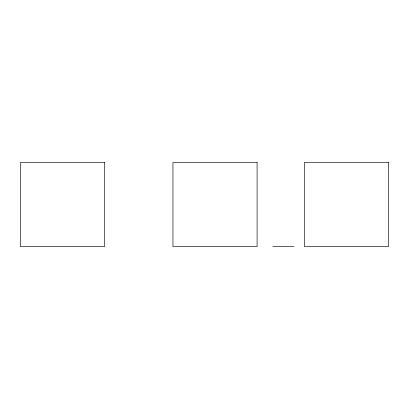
<?xml version="1.0" encoding="UTF-8"?>
<svg xmlns="http://www.w3.org/2000/svg" width="409" height="409" viewBox="0 0 409 409"><rect width="100%" height="100%" fill="white"/><g stroke="black" fill="none" stroke-linecap="round" stroke-linejoin="round"><path stroke-width="0.61" d="M272.859 246.571L293.897 246.571M104.586 162.429L20.45 162.429L20.45 246.571L104.586 246.571L104.586 162.429M257.087 162.429L172.951 162.429L172.951 246.571L257.087 246.571L257.087 162.429M388.55 162.429L304.414 162.429L304.414 246.571L388.55 246.571L388.55 162.429"/></g></svg>
